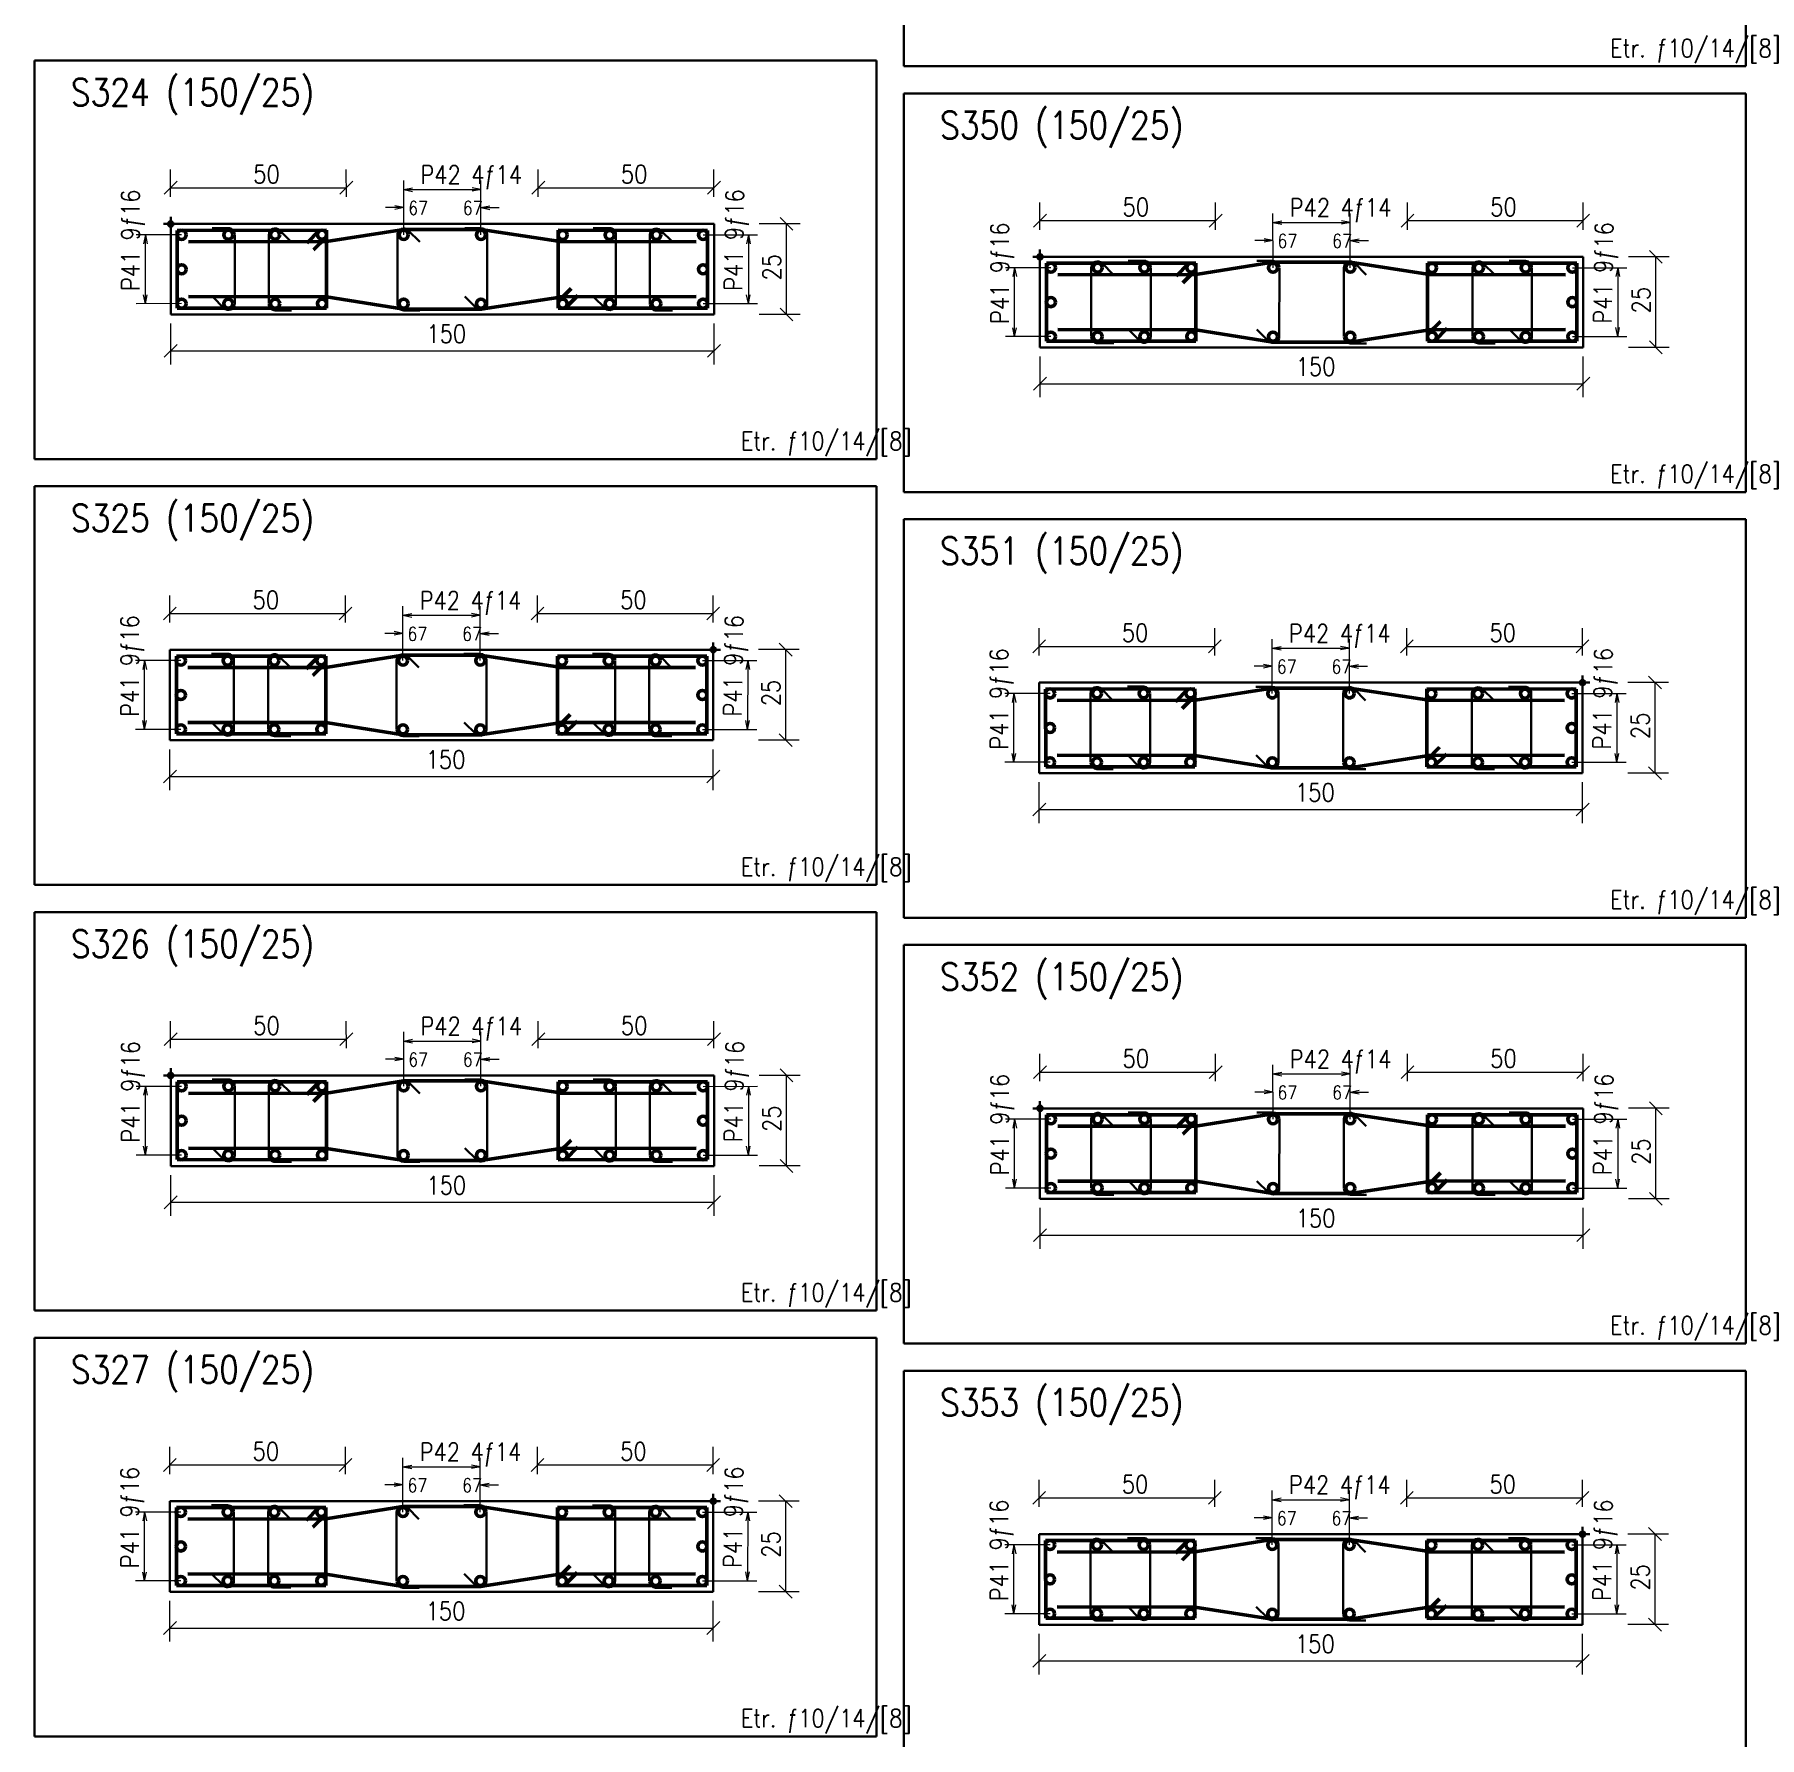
# Model space of a CAD drawing. Header units: millimetres. Extents: x 2394 to 8097, y 408 to 7762.
# Drawn here: x 4101 to 6006, y 2927 to 4807 of the extents above; entities that cross this region are included whole.
import ezdxf

# ---------------------------------------------------------------- set-up
doc = ezdxf.new("R2010")
doc.units = ezdxf.units.MM
for name, color, linetype, lineweight in [('COLUMN_DET3', 2, 'Continuous', 30), ('COLUMN_DET4', 4, 'Continuous', 50), ('DETAIL', 8, 'Continuous', 30), ('DIM_LAY', 8, 'Continuous', 20), ('REBAR2', 1, 'Continuous', 20), ('REBAR3', 2, 'Continuous', 30), ('TIE_BAR', 6, 'Continuous', 30)]:
    doc.layers.add(name, color=color, linetype=linetype, lineweight=lineweight)
doc.styles.add('stastyle', font='')
doc.styles.get('stastyle').set_extended_font_data('RomanSTA')

msp = doc.modelspace()

# ---------------------------------------------------------------- linework, layer by layer
at = {"layer": 'COLUMN_DET3', "color": 2}
for p, q in [((4259.75, 4597.79), (4243.75, 4597.79)), ((4251.75, 4589.79), (4251.75, 4605.79)), ((4251.75, 4597.79), (4251.75, 4497.79)), ((4851.75, 4597.79), (4251.75, 4597.79)), ((4851.75, 4497.79), (4851.75, 4597.79)), ((5219.75, 4561.48), (5203.75, 4561.48)), ((5211.74, 4561.48), (5211.74, 4461.48)), ((5811.74, 4561.48), (5211.74, 4561.48)), ((5211.75, 4553.48), (5211.75, 4569.48)), ((5811.74, 4461.48), (5811.74, 4561.48)), ((4251.75, 4497.79), (4851.75, 4497.79)), ((5211.74, 4461.48), (5811.74, 4461.48)), ((4850.95, 4119.79), (4850.95, 4135.79)), ((4250.95, 4127.79), (4250.95, 4027.79)), ((4850.95, 4127.79), (4250.95, 4127.79)), ((4858.95, 4127.79), (4842.95, 4127.79)), ((4850.95, 4027.79), (4850.95, 4127.79)), ((5810.95, 4083.48), (5810.95, 4099.48)), ((5210.94, 4091.48), (5210.94, 3991.48)), ((5810.95, 4091.48), (5210.94, 4091.48)), ((5818.95, 4091.48), (5802.95, 4091.48)), ((5810.95, 3991.48), (5810.95, 4091.48)), ((4250.95, 4027.79), (4850.95, 4027.79)), ((5210.94, 3991.48), (5810.95, 3991.48)), ((4259.75, 3657.79), (4243.75, 3657.79)), ((4251.75, 3649.79), (4251.75, 3665.79)), ((4251.75, 3657.79), (4251.75, 3557.79)), ((4851.75, 3657.79), (4251.75, 3657.79)), ((4851.75, 3557.79), (4851.75, 3657.79)), ((5219.75, 3621.48), (5203.75, 3621.48)), ((5211.74, 3621.48), (5211.74, 3521.48)), ((5811.74, 3621.48), (5211.74, 3621.48)), ((5211.75, 3613.48), (5211.75, 3629.48)), ((5811.74, 3521.48), (5811.74, 3621.48)), ((4251.75, 3557.79), (4851.75, 3557.79)), ((5211.74, 3521.48), (5811.74, 3521.48)), ((4250.95, 3187.79), (4250.95, 3087.79)), ((4850.95, 3187.79), (4250.95, 3187.79)), ((4858.95, 3187.79), (4842.95, 3187.79)), ((4850.95, 3179.79), (4850.95, 3195.79)), ((4850.95, 3087.79), (4850.95, 3187.79)), ((5210.94, 3151.48), (5210.94, 3051.48)), ((5810.95, 3151.48), (5210.94, 3151.48)), ((5818.95, 3151.48), (5802.95, 3151.48)), ((5810.95, 3143.48), (5810.95, 3159.48)), ((5810.95, 3051.48), (5810.95, 3151.48)), ((4250.95, 3087.79), (4850.95, 3087.79)), ((5210.94, 3051.48), (5810.95, 3051.48))]:
    msp.add_line(p, q, dxfattribs=at)
for centre in [(4251.75, 4597.79), (5211.75, 4561.48), (4850.95, 4127.79), (5810.95, 4091.48), (4251.75, 3657.79), (5211.75, 3621.48), (4850.95, 3187.79), (5810.95, 3151.48)]:
    msp.add_circle(centre, 3, dxfattribs=at)
at = {"layer": 'COLUMN_DET4', "color": 4}
for p, q in [((4423.76, 4578.29), (4509.07, 4591.79)), ((4509.07, 4591.79), (4594.41, 4591.79)), ((4594.41, 4591.79), (4679.76, 4578.79)), ((4258.82, 4590.72), (4423.75, 4590.79)), ((4258.82, 4590.72), (4258.83, 4504.85)), ((4271.55, 4578), (4423.76, 4578.29)), ((4416.25, 4590.79), (4402.1, 4576.65)), ((4423.75, 4583.29), (4409.6, 4569.15)), ((4423.75, 4590.79), (4423.75, 4504.79)), ((4679.75, 4590.79), (4679.75, 4504.79)), ((4844.68, 4590.72), (4679.75, 4590.79)), ((4679.76, 4578.29), (4831.95, 4577.99)), ((4844.68, 4590.72), (4844.68, 4504.86)), ((5218.82, 4554.41), (5383.74, 4554.48)), ((5218.82, 4554.41), (5218.83, 4468.54)), ((5376.25, 4554.48), (5362.1, 4540.34)), ((5383.74, 4554.48), (5383.74, 4468.48)), ((5383.75, 4541.98), (5469.07, 4555.48)), ((5469.07, 4555.48), (5554.41, 4555.48)), ((5554.41, 4555.48), (5639.76, 4542.48)), ((5639.75, 4554.48), (5639.75, 4468.48)), ((5804.67, 4554.41), (5639.75, 4554.48)), ((5804.67, 4554.41), (5804.67, 4468.55)), ((5231.55, 4541.69), (5383.75, 4541.98)), ((5383.74, 4546.98), (5369.6, 4532.84)), ((5639.76, 4541.98), (5791.95, 4541.68)), ((4271.59, 4517.55), (4423.72, 4517.29)), ((4423.72, 4517.29), (4509.07, 4503.79)), ((4594.41, 4503.79), (4679.72, 4516.79)), ((4679.72, 4517.29), (4831.95, 4517.59)), ((4679.75, 4512.29), (4693.89, 4526.43)), ((4687.25, 4504.79), (4701.39, 4518.93)), ((4258.83, 4504.85), (4423.75, 4504.79)), ((4509.07, 4503.79), (4594.41, 4503.79)), ((4844.68, 4504.86), (4679.75, 4504.79)), ((5231.59, 4481.24), (5383.71, 4480.98)), ((5383.71, 4480.98), (5469.07, 4467.48)), ((5554.41, 4467.48), (5639.72, 4480.48)), ((5639.72, 4480.98), (5791.94, 4481.28)), ((5639.75, 4475.98), (5653.89, 4490.13)), ((5647.25, 4468.48), (5661.39, 4482.62)), ((5218.83, 4468.54), (5383.74, 4468.48)), ((5469.07, 4467.48), (5554.41, 4467.48)), ((5804.67, 4468.55), (5639.75, 4468.48)), ((4258.02, 4120.72), (4422.95, 4120.79)), ((4258.02, 4120.72), (4258.03, 4034.85)), ((4415.45, 4120.79), (4401.3, 4106.65)), ((4422.95, 4108.29), (4508.27, 4121.79)), ((4422.95, 4120.79), (4422.95, 4034.79)), ((4508.27, 4121.79), (4593.61, 4121.79)), ((4593.61, 4121.79), (4678.95, 4108.79)), ((4678.94, 4120.79), (4678.94, 4034.79)), ((4843.88, 4120.72), (4678.94, 4120.79)), ((4843.88, 4120.72), (4843.87, 4034.86)), ((4270.75, 4108), (4422.95, 4108.29)), ((4422.95, 4113.29), (4408.8, 4099.15)), ((4678.95, 4108.29), (4831.15, 4107.99)), ((5218.02, 4084.41), (5382.94, 4084.48)), ((5218.02, 4084.41), (5218.03, 3998.54)), ((5375.45, 4084.48), (5361.3, 4070.34)), ((5382.94, 4076.98), (5368.8, 4062.84)), ((5382.94, 4084.48), (5382.94, 3998.48)), ((5382.95, 4071.98), (5468.27, 4085.48)), ((5468.27, 4085.48), (5553.61, 4085.48)), ((5553.61, 4085.48), (5638.95, 4072.48)), ((5638.95, 4084.48), (5638.95, 3998.48)), ((5803.88, 4084.41), (5638.95, 4084.48)), ((5803.88, 4084.41), (5803.87, 3998.55)), ((5230.75, 4071.69), (5382.95, 4071.98)), ((5638.95, 4071.98), (5791.15, 4071.68)), ((4270.79, 4047.55), (4422.92, 4047.29)), ((4422.92, 4047.29), (4508.27, 4033.79)), ((4593.61, 4033.79), (4678.92, 4046.79)), ((4678.91, 4047.29), (4831.15, 4047.59)), ((4678.94, 4042.29), (4693.09, 4056.43)), ((4686.44, 4034.79), (4700.59, 4048.93)), ((4258.03, 4034.85), (4422.95, 4034.79)), ((4508.27, 4033.79), (4593.61, 4033.79)), ((4843.87, 4034.86), (4678.94, 4034.79)), ((5638.95, 4005.98), (5653.09, 4020.12)), ((5230.79, 4011.24), (5382.91, 4010.98)), ((5382.91, 4010.98), (5468.27, 3997.48)), ((5553.61, 3997.48), (5638.92, 4010.48)), ((5638.92, 4010.98), (5791.15, 4011.28)), ((5646.44, 3998.48), (5660.59, 4012.62)), ((5218.03, 3998.54), (5382.94, 3998.48)), ((5468.27, 3997.48), (5553.61, 3997.48)), ((5803.87, 3998.55), (5638.95, 3998.48)), ((4258.82, 3650.72), (4423.75, 3650.79)), ((4258.82, 3650.72), (4258.83, 3564.85)), ((4416.25, 3650.79), (4402.1, 3636.65)), ((4423.75, 3643.29), (4409.6, 3629.15)), ((4423.75, 3650.79), (4423.75, 3564.79)), ((4423.76, 3638.29), (4509.07, 3651.79)), ((4509.07, 3651.79), (4594.41, 3651.79)), ((4594.41, 3651.79), (4679.76, 3638.79)), ((4679.75, 3650.79), (4679.75, 3564.79)), ((4844.68, 3650.72), (4679.75, 3650.79)), ((4844.68, 3650.72), (4844.68, 3564.86)), ((4271.55, 3638), (4423.76, 3638.29)), ((4679.76, 3638.29), (4831.95, 3637.99)), ((5218.82, 3614.41), (5383.74, 3614.48)), ((5218.82, 3614.41), (5218.83, 3528.54)), ((5231.55, 3601.69), (5383.75, 3601.98)), ((5376.25, 3614.48), (5362.1, 3600.34)), ((5383.74, 3606.98), (5369.6, 3592.84)), ((5383.74, 3614.48), (5383.74, 3528.48)), ((5383.75, 3601.98), (5469.07, 3615.48)), ((5469.07, 3615.48), (5554.41, 3615.48)), ((5554.41, 3615.48), (5639.76, 3602.48)), ((5639.75, 3614.48), (5639.75, 3528.48)), ((5804.67, 3614.41), (5639.75, 3614.48)), ((5639.76, 3601.98), (5791.95, 3601.68)), ((5804.67, 3614.41), (5804.67, 3528.55)), ((4679.75, 3572.29), (4693.89, 3586.43)), ((4258.83, 3564.85), (4423.75, 3564.79)), ((4271.59, 3577.55), (4423.72, 3577.29)), ((4423.72, 3577.29), (4509.07, 3563.79)), ((4509.07, 3563.79), (4594.41, 3563.79)), ((4594.41, 3563.79), (4679.72, 3576.79)), ((4679.72, 3577.29), (4831.95, 3577.59)), ((4844.68, 3564.86), (4679.75, 3564.79)), ((4687.25, 3564.79), (4701.39, 3578.93)), ((5639.75, 3535.98), (5653.89, 3550.12)), ((5218.83, 3528.54), (5383.74, 3528.48)), ((5231.59, 3541.24), (5383.71, 3540.98)), ((5383.71, 3540.98), (5469.07, 3527.48)), ((5469.07, 3527.48), (5554.41, 3527.48)), ((5554.41, 3527.48), (5639.72, 3540.48)), ((5639.72, 3540.98), (5791.94, 3541.28)), ((5804.67, 3528.55), (5639.75, 3528.48)), ((5647.25, 3528.48), (5661.39, 3542.62)), ((4422.95, 3168.29), (4508.27, 3181.79)), ((4508.27, 3181.79), (4593.61, 3181.79)), ((4593.61, 3181.79), (4678.95, 3168.79)), ((4258.02, 3180.72), (4422.95, 3180.79)), ((4258.02, 3180.72), (4258.03, 3094.85)), ((4270.75, 3168), (4422.95, 3168.29)), ((4415.45, 3180.79), (4401.3, 3166.65)), ((4422.95, 3173.29), (4408.8, 3159.15)), ((4422.95, 3180.79), (4422.95, 3094.79)), ((4678.94, 3180.79), (4678.94, 3094.79)), ((4843.88, 3180.72), (4678.94, 3180.79)), ((4678.95, 3168.29), (4831.15, 3167.99)), ((4843.88, 3180.72), (4843.87, 3094.86)), ((5218.02, 3144.41), (5382.94, 3144.48)), ((5218.02, 3144.41), (5218.03, 3058.54)), ((5375.45, 3144.48), (5361.3, 3130.34)), ((5382.94, 3144.48), (5382.94, 3058.48)), ((5382.95, 3131.98), (5468.27, 3145.48)), ((5468.27, 3145.48), (5553.61, 3145.48)), ((5553.61, 3145.48), (5638.95, 3132.48)), ((5638.95, 3144.48), (5638.95, 3058.48)), ((5803.88, 3144.41), (5638.95, 3144.48)), ((5803.88, 3144.41), (5803.87, 3058.55)), ((5230.75, 3131.69), (5382.95, 3131.98)), ((5382.94, 3136.98), (5368.8, 3122.84)), ((5638.95, 3131.98), (5791.15, 3131.68)), ((4270.79, 3107.54), (4422.92, 3107.29)), ((4422.92, 3107.29), (4508.27, 3093.79)), ((4593.61, 3093.79), (4678.92, 3106.79)), ((4678.91, 3107.29), (4831.15, 3107.59)), ((4678.94, 3102.29), (4693.09, 3116.43)), ((4686.44, 3094.79), (4700.59, 3108.93)), ((4258.03, 3094.85), (4422.95, 3094.79)), ((4508.27, 3093.79), (4593.61, 3093.79)), ((4843.87, 3094.86), (4678.94, 3094.79)), ((5230.79, 3071.24), (5382.91, 3070.98)), ((5382.91, 3070.98), (5468.27, 3057.48)), ((5553.61, 3057.48), (5638.92, 3070.48)), ((5638.92, 3070.98), (5791.15, 3071.28)), ((5638.95, 3065.98), (5653.09, 3080.12)), ((5646.44, 3058.48), (5660.59, 3072.62)), ((5218.03, 3058.54), (5382.94, 3058.48)), ((5468.27, 3057.48), (5553.61, 3057.48)), ((5803.87, 3058.55), (5638.95, 3058.48))]:
    msp.add_line(p, q, dxfattribs=at)
for centre in [(4263.77, 4585.77), (4315.44, 4585.81), (4367.1, 4585.85), (4418.77, 4585.9), (4509.09, 4585.79), (4594.42, 4585.79), (4684.73, 4585.64), (4736.4, 4585.68), (4788.06, 4585.72), (4839.73, 4585.77), (5223.77, 4549.46), (5275.43, 4549.5), (5327.1, 4549.55), (5378.77, 4549.59), (5469.09, 4549.48), (5554.42, 4549.48), (5644.73, 4549.33), (5696.39, 4549.37), (5748.06, 4549.42), (5799.73, 4549.46), (4263.77, 4547.79), (4839.73, 4547.79), (4315.43, 4509.86), (4367.1, 4509.9), (4418.76, 4509.94), (5223.76, 4511.49), (5799.72, 4511.48), (4263.76, 4509.82), (4509.07, 4509.79), (4594.4, 4509.79), (4684.72, 4509.69), (4736.39, 4509.73), (4788.06, 4509.77), (4839.72, 4509.81), (5223.76, 4473.51), (5275.43, 4473.55), (5327.09, 4473.59), (5378.76, 4473.63), (5469.07, 4473.48), (5554.4, 4473.48), (5644.72, 4473.38), (5696.39, 4473.42), (5748.05, 4473.46), (5799.72, 4473.5), (4262.97, 4115.77), (4314.64, 4115.81), (4366.3, 4115.85), (4417.97, 4115.89), (4508.29, 4115.79), (4593.62, 4115.79), (4683.93, 4115.64), (4735.6, 4115.68), (4787.26, 4115.72), (4838.93, 4115.76), (4262.96, 4077.79), (4838.93, 4077.79), (5222.97, 4079.46), (5274.63, 4079.5), (5326.3, 4079.54), (5377.97, 4079.59), (5468.29, 4079.48), (5553.62, 4079.48), (5643.93, 4079.33), (5695.6, 4079.37), (5747.26, 4079.41), (5798.93, 4079.46), (4262.96, 4039.82), (4314.63, 4039.86), (4366.29, 4039.9), (4417.96, 4039.94), (4508.27, 4039.79), (4593.6, 4039.79), (4683.92, 4039.69), (4735.59, 4039.73), (4787.26, 4039.77), (4838.92, 4039.81), (5222.96, 4041.48), (5798.93, 4041.48), (5222.96, 4003.51), (5274.63, 4003.55), (5326.29, 4003.59), (5377.96, 4003.63), (5468.27, 4003.48), (5553.6, 4003.48), (5643.92, 4003.38), (5695.59, 4003.42), (5747.26, 4003.46), (5798.92, 4003.5), (4263.77, 3645.77), (4315.44, 3645.81), (4367.1, 3645.85), (4418.77, 3645.89), (4509.09, 3645.79), (4594.42, 3645.79), (4684.73, 3645.64), (4736.4, 3645.68), (4788.06, 3645.72), (4839.73, 3645.76), (4263.77, 3607.79), (4839.73, 3607.79), (5223.77, 3609.46), (5275.43, 3609.5), (5327.1, 3609.55), (5378.77, 3609.59), (5469.09, 3609.48), (5554.42, 3609.48), (5644.73, 3609.33), (5696.39, 3609.37), (5748.06, 3609.42), (5799.73, 3609.46), (4263.76, 3569.82), (4315.43, 3569.86), (4367.1, 3569.9), (4418.76, 3569.94), (4509.07, 3569.79), (4594.4, 3569.79), (4684.72, 3569.69), (4736.39, 3569.73), (4788.06, 3569.77), (4839.72, 3569.81), (5223.76, 3571.49), (5799.72, 3571.48), (5223.76, 3533.51), (5275.43, 3533.55), (5327.09, 3533.59), (5378.76, 3533.63), (5469.07, 3533.48), (5554.4, 3533.48), (5644.72, 3533.38), (5696.39, 3533.42), (5748.05, 3533.46), (5799.72, 3533.5), (4262.97, 3175.77), (4314.64, 3175.81), (4366.3, 3175.85), (4417.97, 3175.89), (4508.29, 3175.79), (4593.62, 3175.79), (4683.93, 3175.64), (4735.6, 3175.68), (4787.26, 3175.72), (4838.93, 3175.76), (5222.97, 3139.46), (5274.63, 3139.5), (5326.3, 3139.54), (5377.97, 3139.58), (5468.29, 3139.48), (5553.62, 3139.48), (5643.93, 3139.33), (5695.6, 3139.37), (5747.26, 3139.41), (5798.93, 3139.45), (4262.96, 3137.79), (4838.93, 3137.79), (5222.96, 3101.48), (5798.93, 3101.48), (4262.96, 3099.82), (4314.63, 3099.86), (4366.29, 3099.9), (4417.96, 3099.94), (4508.27, 3099.79), (4593.6, 3099.79), (4683.92, 3099.69), (4735.59, 3099.73), (4787.26, 3099.77), (4838.92, 3099.81), (5222.96, 3063.51), (5274.63, 3063.55), (5326.29, 3063.59), (5377.96, 3063.63), (5468.27, 3063.48), (5553.6, 3063.48), (5643.92, 3063.38), (5695.59, 3063.42), (5747.26, 3063.46), (5798.92, 3063.5)]:
    msp.add_circle(centre, 5, dxfattribs=at)
at = {"layer": 'DETAIL'}
for p, q in [((5061.35, 5211.88), (5061.35, 4771.88)), ((5991.35, 5211.88), (5991.35, 4771.88)), ((4101.35, 4778.19), (5031.35, 4778.19)), ((4101.35, 4778.19), (4101.35, 4338.19)), ((5031.35, 4778.19), (5031.35, 4338.19)), ((5061.35, 4771.88), (5991.35, 4771.88)), ((5061.35, 4741.88), (5991.35, 4741.88)), ((5061.35, 4741.88), (5061.35, 4301.88)), ((5991.35, 4741.88), (5991.35, 4301.88)), ((4101.35, 4338.19), (5031.35, 4338.19)), ((4101.35, 4308.19), (5031.35, 4308.19)), ((4101.35, 4308.19), (4101.35, 3868.19)), ((5031.35, 4308.19), (5031.35, 3868.19)), ((5061.35, 4301.88), (5991.35, 4301.88)), ((5061.35, 4271.88), (5991.35, 4271.88)), ((5061.35, 4271.88), (5061.35, 3831.88)), ((5991.35, 4271.88), (5991.35, 3831.88)), ((4101.35, 3868.19), (5031.35, 3868.19)), ((4101.35, 3838.19), (5031.35, 3838.19)), ((4101.35, 3838.19), (4101.35, 3398.19)), ((5031.35, 3838.19), (5031.35, 3398.19)), ((5061.35, 3831.88), (5991.35, 3831.88)), ((5061.35, 3801.88), (5991.35, 3801.88)), ((5061.35, 3801.88), (5061.35, 3361.88)), ((5991.35, 3801.88), (5991.35, 3361.88)), ((4101.35, 3398.19), (5031.35, 3398.19)), ((4101.35, 3368.19), (5031.35, 3368.19)), ((4101.35, 3368.19), (4101.35, 2928.19)), ((5031.35, 3368.19), (5031.35, 2928.19)), ((5061.35, 3361.88), (5991.35, 3361.88)), ((5061.35, 3331.88), (5991.35, 3331.88)), ((5061.35, 3331.88), (5061.35, 2891.88)), ((5991.35, 3331.88), (5991.35, 2891.88)), ((4101.35, 2928.19), (5031.35, 2928.19))]:
    msp.add_line(p, q, dxfattribs=at)
at = {"layer": 'DIM_LAY', "color": 8}
for p, q in [((4251.72, 4627.79), (4251.71, 4657.79)), ((4445.72, 4627.79), (4445.71, 4657.79)), ((4657.72, 4627.79), (4657.71, 4657.79)), ((4851.72, 4627.79), (4851.71, 4657.79)), ((4244.65, 4630.71), (4258.77, 4644.87)), ((4251.71, 4637.79), (4445.71, 4637.79)), ((4438.65, 4630.71), (4452.77, 4644.87)), ((4650.65, 4630.71), (4664.77, 4644.87)), ((4657.71, 4637.79), (4851.71, 4637.79)), ((4844.65, 4630.71), (4858.77, 4644.87)), ((5211.72, 4591.48), (5211.7, 4621.48)), ((5405.72, 4591.48), (5405.7, 4621.48)), ((5617.72, 4591.48), (5617.71, 4621.48)), ((5811.72, 4591.48), (5811.7, 4621.48)), ((5204.65, 4594.4), (5218.77, 4608.57)), ((5211.71, 4601.48), (5405.71, 4601.48)), ((5398.65, 4594.4), (5412.77, 4608.57)), ((5610.65, 4594.4), (5624.77, 4608.57)), ((5617.71, 4601.48), (5811.71, 4601.48)), ((5804.65, 4594.4), (5818.77, 4608.57)), ((4243.85, 4160.71), (4257.97, 4174.87)), ((4250.92, 4157.79), (4250.9, 4187.79)), ((4437.85, 4160.71), (4451.97, 4174.87)), ((4444.92, 4157.79), (4444.9, 4187.79)), ((4649.85, 4160.71), (4663.97, 4174.87)), ((4656.92, 4157.79), (4656.9, 4187.79)), ((4843.85, 4160.71), (4857.97, 4174.87)), ((4850.92, 4157.79), (4850.91, 4187.79)), ((4250.91, 4167.79), (4444.91, 4167.79)), ((4656.91, 4167.79), (4850.91, 4167.79)), ((5203.85, 4124.4), (5217.97, 4138.56)), ((5210.92, 4121.48), (5210.9, 4151.48)), ((5397.85, 4124.4), (5411.97, 4138.56)), ((5404.92, 4121.48), (5404.9, 4151.48)), ((5609.85, 4124.4), (5623.97, 4138.56)), ((5616.92, 4121.48), (5616.9, 4151.48)), ((5803.85, 4124.4), (5817.97, 4138.56)), ((5810.92, 4121.48), (5810.9, 4151.48)), ((5210.91, 4131.48), (5404.91, 4131.48)), ((5616.91, 4131.48), (5810.91, 4131.48)), ((4251.72, 3687.79), (4251.71, 3717.79)), ((4445.72, 3687.79), (4445.71, 3717.79)), ((4657.72, 3687.79), (4657.71, 3717.79)), ((4851.72, 3687.79), (4851.71, 3717.79)), ((4244.65, 3690.71), (4258.77, 3704.87)), ((4251.71, 3697.79), (4445.71, 3697.79)), ((4438.65, 3690.71), (4452.77, 3704.87)), ((4650.65, 3690.71), (4664.77, 3704.87)), ((4657.71, 3697.79), (4851.71, 3697.79)), ((4844.65, 3690.71), (4858.77, 3704.87)), ((5211.72, 3651.48), (5211.7, 3681.48)), ((5405.72, 3651.48), (5405.7, 3681.48)), ((5617.72, 3651.48), (5617.71, 3681.48)), ((5811.72, 3651.48), (5811.7, 3681.48)), ((5204.65, 3654.4), (5218.77, 3668.56)), ((5211.71, 3661.48), (5405.71, 3661.48)), ((5398.65, 3654.4), (5412.77, 3668.56)), ((5610.65, 3654.4), (5624.77, 3668.56)), ((5617.71, 3661.48), (5811.71, 3661.48)), ((5804.65, 3654.4), (5818.77, 3668.56)), ((4250.92, 3217.79), (4250.9, 3247.79)), ((4444.92, 3217.79), (4444.9, 3247.79)), ((4656.92, 3217.79), (4656.9, 3247.79)), ((4850.92, 3217.79), (4850.91, 3247.79)), ((4243.85, 3220.71), (4257.97, 3234.87)), ((4250.91, 3227.79), (4444.91, 3227.79)), ((4437.85, 3220.71), (4451.97, 3234.87)), ((4649.85, 3220.71), (4663.97, 3234.87)), ((4656.91, 3227.79), (4850.91, 3227.79)), ((4843.85, 3220.71), (4857.97, 3234.87)), ((5210.92, 3181.48), (5210.9, 3211.48)), ((5404.92, 3181.48), (5404.9, 3211.48)), ((5616.92, 3181.48), (5616.9, 3211.48)), ((5810.92, 3181.48), (5810.9, 3211.48)), ((5203.85, 3184.4), (5217.97, 3198.56)), ((5210.91, 3191.48), (5404.91, 3191.48)), ((5397.85, 3184.4), (5411.97, 3198.56)), ((5609.85, 3184.4), (5623.97, 3198.56)), ((5616.91, 3191.48), (5810.91, 3191.48)), ((5803.85, 3184.4), (5817.97, 3198.56))]:
    msp.add_line(p, q, dxfattribs=at)
at = {"layer": 'DIM_LAY'}
for p, q in [((4946.75, 4597.85), (4901.75, 4597.85)), ((4938.82, 4590.79), (4924.69, 4604.94)), ((4931.75, 4497.85), (4931.75, 4597.85)), ((5906.74, 4561.55), (5861.74, 4561.55)), ((5898.82, 4554.48), (5884.69, 4568.63)), ((5891.74, 4461.55), (5891.74, 4561.55)), ((4946.75, 4497.85), (4901.75, 4497.85)), ((4938.82, 4490.79), (4924.69, 4504.94)), ((4251.78, 4442.79), (4251.78, 4487.79)), ((4851.78, 4442.79), (4851.78, 4487.79)), ((4244.71, 4450.72), (4258.87, 4464.85)), ((4251.78, 4457.79), (4851.78, 4457.79)), ((4844.71, 4450.72), (4858.86, 4464.85)), ((5906.74, 4461.55), (5861.74, 4461.55)), ((5898.82, 4454.48), (5884.69, 4468.63)), ((5211.78, 4406.48), (5211.78, 4451.48)), ((5811.78, 4406.48), (5811.78, 4451.48)), ((5204.71, 4414.41), (5218.86, 4428.54)), ((5211.78, 4421.48), (5811.78, 4421.48)), ((5804.71, 4414.41), (5818.86, 4428.54)), ((4938.02, 4120.78), (4923.89, 4134.94)), ((4945.95, 4127.85), (4900.95, 4127.85)), ((4930.95, 4027.85), (4930.95, 4127.85)), ((5898.02, 4084.48), (5883.89, 4098.63)), ((5905.95, 4091.54), (5860.95, 4091.54)), ((5890.95, 3991.54), (5890.95, 4091.54)), ((4945.95, 4027.85), (4900.95, 4027.85)), ((4938.02, 4020.78), (4923.89, 4034.94)), ((4250.98, 3972.79), (4250.98, 4017.79)), ((4850.98, 3972.79), (4850.98, 4017.79)), ((4243.91, 3980.72), (4258.06, 3994.85)), ((4250.98, 3987.79), (4850.98, 3987.79)), ((4843.91, 3980.72), (4858.06, 3994.85)), ((5210.98, 3936.48), (5210.98, 3981.48)), ((5810.98, 3936.48), (5810.98, 3981.48)), ((5905.95, 3991.54), (5860.95, 3991.54)), ((5898.02, 3984.48), (5883.89, 3998.63)), ((5203.91, 3944.41), (5218.06, 3958.54)), ((5210.98, 3951.48), (5810.98, 3951.48)), ((5803.91, 3944.41), (5818.06, 3958.54)), ((4946.75, 3657.85), (4901.75, 3657.85)), ((4938.82, 3650.78), (4924.69, 3664.94)), ((4931.75, 3557.85), (4931.75, 3657.85)), ((5906.74, 3621.54), (5861.74, 3621.54)), ((5898.82, 3614.48), (5884.69, 3628.63)), ((5891.74, 3521.54), (5891.74, 3621.54)), ((4938.82, 3550.78), (4924.69, 3564.94)), ((4251.78, 3502.79), (4251.78, 3547.79)), ((4851.78, 3502.79), (4851.78, 3547.79)), ((4946.75, 3557.85), (4901.75, 3557.85)), ((4244.71, 3510.72), (4258.87, 3524.85)), ((4844.71, 3510.72), (4858.86, 3524.85)), ((5898.82, 3514.48), (5884.69, 3528.63)), ((4251.78, 3517.79), (4851.78, 3517.79)), ((5211.78, 3466.48), (5211.78, 3511.48)), ((5811.78, 3466.48), (5811.78, 3511.48)), ((5906.74, 3521.54), (5861.74, 3521.54)), ((5204.71, 3474.41), (5218.86, 3488.54)), ((5804.71, 3474.41), (5818.86, 3488.54)), ((5211.78, 3481.48), (5811.78, 3481.48)), ((4945.95, 3187.85), (4900.95, 3187.85)), ((4938.02, 3180.78), (4923.89, 3194.94)), ((4930.95, 3087.85), (4930.95, 3187.85)), ((5905.95, 3151.54), (5860.95, 3151.54)), ((5898.02, 3144.47), (5883.89, 3158.63)), ((5890.95, 3051.54), (5890.95, 3151.54)), ((4945.95, 3087.85), (4900.95, 3087.85)), ((4938.02, 3080.78), (4923.89, 3094.94)), ((4250.98, 3032.79), (4250.98, 3077.79)), ((4850.98, 3032.79), (4850.98, 3077.79)), ((4243.91, 3040.72), (4258.06, 3054.85)), ((4843.91, 3040.72), (4858.06, 3054.85)), ((5905.95, 3051.54), (5860.95, 3051.54)), ((5898.02, 3044.47), (5883.89, 3058.63)), ((4250.98, 3047.79), (4850.98, 3047.79)), ((5210.98, 2996.48), (5210.98, 3041.48)), ((5810.98, 2996.48), (5810.98, 3041.48)), ((5203.91, 3004.41), (5218.06, 3018.54)), ((5210.98, 3011.48), (5810.98, 3011.48)), ((5803.91, 3004.41), (5818.06, 3018.54))]:
    msp.add_line(p, q, dxfattribs=at)
at = {"layer": 'REBAR2', "color": 1}
for p, q in [((4509.09, 4585.79), (4509.07, 4645.79)), ((4509.07, 4635.79), (4518.89, 4637.7)), ((4509.07, 4635.79), (4594.4, 4635.79)), ((4509.07, 4635.79), (4518.87, 4633.8)), ((4594.4, 4635.79), (4584.6, 4637.74)), ((4594.4, 4635.79), (4584.6, 4633.84)), ((4594.42, 4585.79), (4594.4, 4645.79)), ((4509.07, 4615.79), (4489.07, 4615.79)), ((4509.07, 4615.79), (4499.26, 4617.74)), ((4509.07, 4615.79), (4499.26, 4613.84)), ((4594.4, 4615.79), (4604.22, 4617.7)), ((4594.4, 4615.79), (4604.2, 4613.8)), ((4594.4, 4615.79), (4614.4, 4615.79)), ((5469.09, 4549.48), (5469.06, 4609.48)), ((5469.07, 4599.48), (5478.88, 4601.39)), ((5469.07, 4599.48), (5554.4, 4599.48)), ((5469.07, 4599.48), (5478.87, 4597.49)), ((5554.4, 4599.48), (5544.6, 4601.43)), ((5554.4, 4599.48), (5544.6, 4597.53)), ((5554.42, 4549.48), (5554.4, 4609.48)), ((4263.77, 4585.77), (4213.77, 4585.75)), ((4223.77, 4585.76), (4221.82, 4575.95)), ((4223.76, 4509.8), (4223.77, 4585.76)), ((4223.77, 4585.76), (4225.72, 4575.95)), ((4839.73, 4585.77), (4899.73, 4585.79)), ((4889.73, 4585.78), (4887.74, 4575.99)), ((4889.73, 4585.78), (4889.72, 4509.83)), ((4889.73, 4585.78), (4891.64, 4575.97)), ((5469.07, 4579.48), (5449.07, 4579.48)), ((5469.07, 4579.48), (5459.26, 4581.43)), ((5469.07, 4579.48), (5459.26, 4577.53)), ((5554.4, 4579.48), (5564.22, 4581.39)), ((5554.4, 4579.48), (5564.2, 4577.49)), ((5554.4, 4579.48), (5574.4, 4579.48)), ((5223.77, 4549.46), (5173.77, 4549.44)), ((5183.77, 4549.45), (5181.82, 4539.64)), ((5183.76, 4473.49), (5183.77, 4549.45)), ((5183.77, 4549.45), (5185.72, 4539.64)), ((5799.73, 4549.46), (5859.73, 4549.48)), ((5849.73, 4549.48), (5847.73, 4539.68)), ((5849.73, 4549.48), (5849.72, 4473.52)), ((5849.73, 4549.48), (5851.64, 4539.66)), ((4223.76, 4509.8), (4221.85, 4519.62)), ((4223.76, 4509.8), (4225.76, 4519.6)), ((4889.72, 4509.83), (4887.77, 4519.64)), ((4889.72, 4509.83), (4891.67, 4519.64)), ((4263.76, 4509.82), (4213.76, 4509.8)), ((4839.72, 4509.81), (4899.72, 4509.83)), ((5183.76, 4473.49), (5181.85, 4483.31)), ((5183.76, 4473.49), (5185.75, 4483.29)), ((5849.72, 4473.52), (5847.77, 4483.33)), ((5849.72, 4473.52), (5851.67, 4483.33)), ((5223.76, 4473.51), (5173.76, 4473.49)), ((5799.72, 4473.5), (5859.72, 4473.52)), ((4508.29, 4115.79), (4508.26, 4175.79)), ((4593.62, 4115.79), (4593.6, 4175.79)), ((4508.27, 4165.79), (4518.08, 4167.7)), ((4508.27, 4165.79), (4593.6, 4165.79)), ((4508.27, 4165.79), (4518.07, 4163.8)), ((4593.6, 4165.79), (4583.79, 4167.74)), ((4593.6, 4165.79), (4583.79, 4163.84)), ((4508.27, 4145.79), (4488.27, 4145.79)), ((4508.27, 4145.79), (4498.46, 4147.74)), ((4508.27, 4145.79), (4498.46, 4143.84)), ((4593.6, 4145.79), (4603.42, 4147.7)), ((4593.6, 4145.79), (4603.4, 4143.8)), ((4593.6, 4145.79), (4613.6, 4145.79)), ((5468.29, 4079.48), (5468.26, 4139.48)), ((5553.62, 4079.48), (5553.6, 4139.48)), ((4262.97, 4115.77), (4212.97, 4115.75)), ((4222.97, 4115.76), (4221.02, 4105.95)), ((4222.96, 4039.8), (4222.97, 4115.76)), ((4222.97, 4115.76), (4224.92, 4105.95)), ((4838.93, 4115.76), (4898.93, 4115.79)), ((4888.93, 4115.78), (4886.94, 4105.98)), ((4888.93, 4115.78), (4888.92, 4039.83)), ((4888.93, 4115.78), (4890.84, 4105.97)), ((5468.27, 4129.48), (5478.08, 4131.39)), ((5468.27, 4129.48), (5553.6, 4129.48)), ((5468.27, 4129.48), (5478.07, 4127.49)), ((5553.6, 4129.48), (5543.79, 4131.43)), ((5553.6, 4129.48), (5543.79, 4127.53)), ((5468.27, 4109.48), (5448.27, 4109.48)), ((5468.27, 4109.48), (5458.46, 4111.43)), ((5468.27, 4109.48), (5458.46, 4107.53)), ((5553.6, 4109.48), (5563.42, 4111.39)), ((5553.6, 4109.48), (5563.4, 4107.49)), ((5553.6, 4109.48), (5573.6, 4109.48)), ((5222.97, 4079.46), (5172.97, 4079.44)), ((5182.97, 4079.45), (5181.02, 4069.64)), ((5182.96, 4003.49), (5182.97, 4079.45)), ((5182.97, 4079.45), (5184.92, 4069.64)), ((5798.93, 4079.46), (5858.93, 4079.48)), ((5848.93, 4079.47), (5846.94, 4069.68)), ((5848.93, 4079.47), (5848.92, 4003.52)), ((5848.93, 4079.47), (5850.84, 4069.66)), ((4262.96, 4039.82), (4212.96, 4039.8)), ((4222.96, 4039.8), (4221.05, 4049.62)), ((4222.96, 4039.8), (4224.96, 4049.6)), ((4838.92, 4039.81), (4898.92, 4039.83)), ((4888.92, 4039.83), (4886.97, 4049.64)), ((4888.92, 4039.83), (4890.87, 4049.64)), ((5222.96, 4003.51), (5172.96, 4003.49)), ((5182.96, 4003.49), (5181.05, 4013.31)), ((5182.96, 4003.49), (5184.95, 4013.29)), ((5798.92, 4003.5), (5858.92, 4003.52)), ((5848.92, 4003.52), (5846.97, 4013.33)), ((5848.92, 4003.52), (5850.87, 4013.33)), ((4509.09, 3645.79), (4509.07, 3705.79)), ((4509.07, 3695.79), (4518.89, 3697.7)), ((4509.07, 3695.79), (4594.4, 3695.79)), ((4509.07, 3695.79), (4518.87, 3693.8)), ((4594.4, 3695.79), (4584.6, 3697.74)), ((4594.4, 3695.79), (4584.6, 3693.84)), ((4594.42, 3645.79), (4594.4, 3705.79)), ((4509.07, 3675.79), (4499.26, 3677.74)), ((4594.4, 3675.79), (4604.22, 3677.7)), ((4509.07, 3675.79), (4489.07, 3675.79)), ((4509.07, 3675.79), (4499.26, 3673.84)), ((4594.4, 3675.79), (4604.2, 3673.8)), ((4594.4, 3675.79), (4614.4, 3675.79)), ((5469.09, 3609.48), (5469.06, 3669.48)), ((5469.07, 3659.48), (5478.88, 3661.39)), ((5469.07, 3659.48), (5554.4, 3659.48)), ((5469.07, 3659.48), (5478.87, 3657.49)), ((5554.4, 3659.48), (5544.6, 3661.43)), ((5554.4, 3659.48), (5544.6, 3657.53)), ((5554.42, 3609.48), (5554.4, 3669.48)), ((4263.77, 3645.77), (4213.77, 3645.75)), ((4223.77, 3645.76), (4221.82, 3635.95)), ((4223.76, 3569.8), (4223.77, 3645.76)), ((4223.77, 3645.76), (4225.72, 3635.95)), ((4839.73, 3645.76), (4899.73, 3645.79)), ((4889.73, 3645.78), (4887.74, 3635.98)), ((4889.73, 3645.78), (4889.72, 3569.83)), ((4889.73, 3645.78), (4891.64, 3635.97)), ((5469.07, 3639.48), (5449.07, 3639.48)), ((5469.07, 3639.48), (5459.26, 3641.43)), ((5469.07, 3639.48), (5459.26, 3637.53)), ((5554.4, 3639.48), (5564.22, 3641.39)), ((5554.4, 3639.48), (5564.2, 3637.49)), ((5554.4, 3639.48), (5574.4, 3639.48)), ((5223.77, 3609.46), (5173.77, 3609.44)), ((5183.77, 3609.45), (5181.82, 3599.64)), ((5183.76, 3533.49), (5183.77, 3609.45)), ((5183.77, 3609.45), (5185.72, 3599.64)), ((5799.73, 3609.46), (5859.73, 3609.48)), ((5849.73, 3609.47), (5847.73, 3599.68)), ((5849.73, 3609.47), (5849.72, 3533.52)), ((5849.73, 3609.47), (5851.64, 3599.66)), ((4263.76, 3569.82), (4213.76, 3569.8)), ((4223.76, 3569.8), (4221.85, 3579.62)), ((4223.76, 3569.8), (4225.76, 3579.6)), ((4839.72, 3569.81), (4899.72, 3569.83)), ((4889.72, 3569.83), (4887.77, 3579.64)), ((4889.72, 3569.83), (4891.67, 3579.64)), ((5183.76, 3533.49), (5181.85, 3543.31)), ((5849.72, 3533.52), (5847.77, 3543.33)), ((5849.72, 3533.52), (5851.67, 3543.33)), ((5223.76, 3533.51), (5173.76, 3533.49)), ((5183.76, 3533.49), (5185.75, 3543.29)), ((5799.72, 3533.5), (5859.72, 3533.52)), ((4508.29, 3175.79), (4508.26, 3235.79)), ((4508.27, 3225.79), (4518.08, 3227.7)), ((4508.27, 3225.79), (4593.6, 3225.79)), ((4508.27, 3225.79), (4518.07, 3223.8)), ((4593.6, 3225.79), (4583.79, 3227.74)), ((4593.6, 3225.79), (4583.79, 3223.84)), ((4593.62, 3175.79), (4593.6, 3235.79)), ((4508.27, 3205.79), (4488.27, 3205.79)), ((4508.27, 3205.79), (4498.46, 3207.74)), ((4508.27, 3205.79), (4498.46, 3203.84)), ((4593.6, 3205.79), (4603.42, 3207.7)), ((4593.6, 3205.79), (4603.4, 3203.8)), ((4593.6, 3205.79), (4613.6, 3205.79)), ((5468.29, 3139.48), (5468.26, 3199.48)), ((5468.27, 3189.48), (5478.08, 3191.39)), ((5468.27, 3189.48), (5553.6, 3189.48)), ((5468.27, 3189.48), (5478.07, 3187.49)), ((5553.6, 3189.48), (5543.79, 3191.43)), ((5553.6, 3189.48), (5543.79, 3187.53)), ((5553.62, 3139.48), (5553.6, 3199.48)), ((4262.97, 3175.77), (4212.97, 3175.75)), ((4222.97, 3175.76), (4221.02, 3165.95)), ((4222.96, 3099.8), (4222.97, 3175.76)), ((4222.97, 3175.76), (4224.92, 3165.95)), ((4838.93, 3175.76), (4898.93, 3175.79)), ((4888.93, 3175.78), (4886.94, 3165.98)), ((4888.93, 3175.78), (4888.92, 3099.83)), ((4888.93, 3175.78), (4890.84, 3165.97)), ((5468.27, 3169.48), (5448.27, 3169.48)), ((5468.27, 3169.48), (5458.46, 3171.43)), ((5468.27, 3169.48), (5458.46, 3167.53)), ((5553.6, 3169.48), (5563.42, 3171.39)), ((5553.6, 3169.48), (5563.4, 3167.49)), ((5553.6, 3169.48), (5573.6, 3169.48)), ((5222.97, 3139.46), (5172.97, 3139.44)), ((5182.97, 3139.45), (5181.02, 3129.64)), ((5182.96, 3063.49), (5182.97, 3139.45)), ((5182.97, 3139.45), (5184.92, 3129.64)), ((5798.93, 3139.45), (5858.93, 3139.48)), ((5848.93, 3139.47), (5846.94, 3129.67)), ((5848.93, 3139.47), (5848.92, 3063.52)), ((5848.93, 3139.47), (5850.84, 3129.66)), ((4222.96, 3099.8), (4221.05, 3109.62)), ((4222.96, 3099.8), (4224.96, 3109.6)), ((4888.92, 3099.83), (4886.97, 3109.63)), ((4888.92, 3099.83), (4890.87, 3109.63)), ((4262.96, 3099.82), (4212.96, 3099.8)), ((4838.92, 3099.81), (4898.92, 3099.83)), ((5182.96, 3063.49), (5181.05, 3073.31)), ((5182.96, 3063.49), (5184.95, 3073.29)), ((5848.92, 3063.52), (5846.97, 3073.33)), ((5848.92, 3063.52), (5850.87, 3073.33)), ((5222.96, 3063.51), (5172.96, 3063.49)), ((5798.92, 3063.5), (5858.92, 3063.52))]:
    msp.add_line(p, q, dxfattribs=at)
at = {"layer": 'TIE_BAR', "color": 6}
for p, q in [((4315.44, 4593.31), (4297.44, 4593.31)), ((4594.42, 4593.29), (4576.42, 4593.3)), ((4736.4, 4593.18), (4718.4, 4593.18)), ((4322.43, 4509.86), (4322.44, 4585.81)), ((4360.1, 4585.86), (4360.1, 4509.9)), ((4372.05, 4590.8), (4384.78, 4578.07)), ((4502.09, 4585.79), (4502.07, 4509.79)), ((4514.04, 4590.74), (4526.77, 4578.01)), ((4601.4, 4509.79), (4601.42, 4585.79)), ((4743.39, 4509.73), (4743.4, 4585.68)), ((4781.06, 4585.73), (4781.06, 4509.77)), ((4793.01, 4590.67), (4805.74, 4577.94)), ((5280.39, 4554.45), (5293.11, 4541.72)), ((5327.1, 4557.05), (5309.1, 4557.05)), ((5469.09, 4556.98), (5451.09, 4556.99)), ((5559.37, 4554.43), (5572.1, 4541.7)), ((5701.35, 4554.32), (5714.07, 4541.59)), ((5748.06, 4556.92), (5730.06, 4556.92)), ((5268.43, 4549.51), (5268.43, 4473.55)), ((5334.09, 4473.59), (5334.1, 4549.55)), ((5476.07, 4473.48), (5476.09, 4549.48)), ((5547.42, 4549.48), (5547.4, 4473.48)), ((5689.39, 4549.38), (5689.39, 4473.42)), ((5755.05, 4473.46), (5755.06, 4549.42)), ((4310.48, 4504.91), (4297.75, 4517.64)), ((4589.45, 4504.84), (4576.73, 4517.57)), ((4731.44, 4504.78), (4718.71, 4517.51)), ((4367.09, 4502.4), (4385.09, 4502.4)), ((4509.07, 4502.29), (4527.07, 4502.29)), ((4788.06, 4502.27), (4806.06, 4502.27)), ((5322.14, 4468.64), (5309.42, 4481.37)), ((5464.12, 4468.53), (5451.39, 4481.26)), ((5743.1, 4468.51), (5730.38, 4481.24)), ((5275.43, 4466.05), (5293.43, 4466.05)), ((5554.4, 4465.98), (5572.4, 4465.98)), ((5696.39, 4465.92), (5714.39, 4465.92)), ((4314.64, 4123.31), (4296.64, 4123.31)), ((4321.63, 4039.86), (4321.63, 4115.81)), ((4359.3, 4115.86), (4359.29, 4039.9)), ((4371.25, 4120.8), (4383.98, 4108.07)), ((4501.29, 4115.79), (4501.27, 4039.79)), ((4513.24, 4120.74), (4525.96, 4108.01)), ((4593.62, 4123.29), (4575.62, 4123.3)), ((4600.6, 4039.79), (4600.62, 4115.79)), ((4735.6, 4123.18), (4717.6, 4123.18)), ((4742.59, 4039.73), (4742.6, 4115.68)), ((4780.26, 4115.73), (4780.26, 4039.77)), ((4792.21, 4120.67), (4804.94, 4107.94)), ((5267.63, 4079.5), (5267.63, 4003.55)), ((5279.59, 4084.45), (5292.31, 4071.72)), ((5326.3, 4087.04), (5308.3, 4087.05)), ((5333.29, 4003.59), (5333.3, 4079.54)), ((5468.29, 4086.98), (5450.29, 4086.99)), ((5475.27, 4003.48), (5475.29, 4079.48)), ((5546.62, 4079.48), (5546.6, 4003.48)), ((5558.57, 4084.43), (5571.3, 4071.7)), ((5688.6, 4079.37), (5688.59, 4003.42)), ((5700.55, 4084.32), (5713.27, 4071.59)), ((5747.26, 4086.91), (5729.26, 4086.92)), ((5754.26, 4003.46), (5754.26, 4079.41)), ((4309.68, 4034.91), (4296.95, 4047.64)), ((4588.65, 4034.84), (4575.93, 4047.57)), ((4730.64, 4034.78), (4717.91, 4047.51)), ((4366.29, 4032.4), (4384.29, 4032.4)), ((4508.27, 4032.29), (4526.27, 4032.29)), ((4787.25, 4032.27), (4805.25, 4032.27)), ((5321.34, 3998.64), (5308.62, 4011.37)), ((5463.32, 3998.53), (5450.59, 4011.26)), ((5742.3, 3998.51), (5729.58, 4011.24)), ((5274.63, 3996.05), (5292.63, 3996.05)), ((5553.6, 3995.98), (5571.6, 3995.98)), ((5695.59, 3995.92), (5713.59, 3995.92)), ((4315.44, 3653.31), (4297.44, 3653.31)), ((4322.43, 3569.86), (4322.44, 3645.81)), ((4360.1, 3645.85), (4360.1, 3569.9)), ((4372.05, 3650.8), (4384.78, 3638.07)), ((4502.09, 3645.79), (4502.07, 3569.79)), ((4514.04, 3650.74), (4526.77, 3638.01)), ((4594.42, 3653.29), (4576.42, 3653.29)), ((4601.4, 3569.79), (4601.42, 3645.79)), ((4736.4, 3653.18), (4718.4, 3653.18)), ((4743.39, 3569.73), (4743.4, 3645.68)), ((4781.06, 3645.72), (4781.06, 3569.77)), ((4793.01, 3650.67), (4805.74, 3637.94)), ((5268.43, 3609.5), (5268.43, 3533.55)), ((5280.39, 3614.45), (5293.11, 3601.72)), ((5327.1, 3617.04), (5309.1, 3617.05)), ((5334.09, 3533.59), (5334.1, 3609.54)), ((5469.09, 3616.98), (5451.09, 3616.99)), ((5476.07, 3533.48), (5476.09, 3609.48)), ((5547.42, 3609.48), (5547.4, 3533.48)), ((5559.37, 3614.43), (5572.1, 3601.7)), ((5689.39, 3609.37), (5689.39, 3533.42)), ((5701.35, 3614.32), (5714.07, 3601.59)), ((5748.06, 3616.91), (5730.06, 3616.92)), ((5755.05, 3533.46), (5755.06, 3609.41)), ((4310.48, 3564.91), (4297.75, 3577.64)), ((4367.09, 3562.4), (4385.09, 3562.4)), ((4589.45, 3564.84), (4576.73, 3577.57)), ((4731.44, 3564.78), (4718.71, 3577.51)), ((4509.07, 3562.29), (4527.07, 3562.29)), ((4788.06, 3562.27), (4806.06, 3562.27)), ((5275.43, 3526.05), (5293.43, 3526.05)), ((5322.14, 3528.64), (5309.42, 3541.37)), ((5464.12, 3528.53), (5451.39, 3541.26)), ((5554.4, 3525.98), (5572.4, 3525.98)), ((5696.39, 3525.92), (5714.39, 3525.92)), ((5743.1, 3528.51), (5730.38, 3541.24)), ((4314.64, 3183.31), (4296.64, 3183.31)), ((4593.62, 3183.29), (4575.62, 3183.3)), ((4735.6, 3183.18), (4717.6, 3183.18)), ((4321.63, 3099.85), (4321.63, 3175.81)), ((4359.3, 3175.86), (4359.29, 3099.9)), ((4371.25, 3180.8), (4383.98, 3168.07)), ((4501.29, 3175.79), (4501.27, 3099.79)), ((4513.24, 3180.74), (4525.96, 3168.01)), ((4600.6, 3099.79), (4600.62, 3175.79)), ((4742.59, 3099.72), (4742.6, 3175.68)), ((4780.26, 3175.73), (4780.26, 3099.77)), ((4792.21, 3180.67), (4804.94, 3167.94)), ((5279.59, 3144.45), (5292.31, 3131.72)), ((5326.3, 3147.04), (5308.3, 3147.04)), ((5468.29, 3146.98), (5450.29, 3146.98)), ((5558.57, 3144.43), (5571.3, 3131.7)), ((5700.55, 3144.32), (5713.27, 3131.59)), ((5747.26, 3146.91), (5729.26, 3146.91)), ((5267.63, 3139.5), (5267.63, 3063.55)), ((5333.29, 3063.59), (5333.3, 3139.54)), ((5475.27, 3063.48), (5475.29, 3139.48)), ((5546.62, 3139.48), (5546.6, 3063.48)), ((5688.6, 3139.37), (5688.59, 3063.42)), ((5754.26, 3063.46), (5754.26, 3139.41)), ((4309.68, 3094.91), (4296.95, 3107.64)), ((4588.65, 3094.84), (4575.93, 3107.57)), ((4730.64, 3094.78), (4717.91, 3107.51)), ((4366.29, 3092.4), (4384.29, 3092.4)), ((4508.27, 3092.29), (4526.27, 3092.28)), ((4787.25, 3092.27), (4805.25, 3092.27)), ((5321.34, 3058.64), (5308.62, 3071.37)), ((5463.32, 3058.53), (5450.59, 3071.26)), ((5742.3, 3058.51), (5729.58, 3071.24)), ((5274.63, 3056.05), (5292.63, 3056.05)), ((5553.6, 3055.98), (5571.6, 3055.98)), ((5695.59, 3055.92), (5713.59, 3055.92))]:
    msp.add_line(p, q, dxfattribs=at)
for centre, start, end in [((4315.44, 4586.31), 359.99023, 89.99097), ((4367.1, 4585.85), 44.98624, 179.99025), ((4509.09, 4585.79), 44.98624, 179.99025), ((4594.42, 4586.29), 359.99023, 89.98186), ((4736.4, 4586.18), 359.99023, 89.99097), ((4788.06, 4585.72), 44.98624, 179.99025), ((5275.43, 4549.5), 44.98624, 179.99025), ((5327.1, 4550.05), 359.99023, 89.99097), ((5469.09, 4549.98), 359.99023, 89.98186), ((5554.42, 4549.48), 44.98624, 179.99025), ((5696.39, 4549.37), 44.98624, 179.99025), ((5748.06, 4549.92), 359.99023, 89.99097), ((4315.43, 4509.86), 224.98624, 359.99023), ((4367.1, 4509.4), 179.99025, 269.99097), ((4509.07, 4509.29), 179.99025, 269.98187), ((4594.4, 4509.79), 224.98624, 359.99023), ((4736.39, 4509.73), 224.98624, 359.99023), ((4788.06, 4509.27), 179.99025, 269.99097), ((5275.43, 4473.05), 179.99025, 269.99097), ((5327.09, 4473.59), 224.98624, 359.99023), ((5469.07, 4473.48), 224.98624, 359.99023), ((5554.4, 4472.98), 179.99025, 269.98187), ((5696.39, 4472.92), 179.99025, 269.99097), ((5748.05, 4473.46), 224.98624, 359.99023), ((4314.64, 4116.31), 359.99023, 89.99097), ((4366.3, 4115.85), 44.98624, 179.99025), ((4508.29, 4115.79), 44.98624, 179.99025), ((4593.62, 4116.29), 359.99023, 89.98186), ((4735.6, 4116.18), 359.99023, 89.99097), ((4787.26, 4115.72), 44.98624, 179.99025), ((5274.63, 4079.5), 44.98624, 179.99025), ((5326.3, 4080.04), 359.99023, 89.99097), ((5468.29, 4079.98), 359.99023, 89.98186), ((5553.62, 4079.48), 44.98624, 179.99025), ((5695.6, 4079.37), 44.98624, 179.99025), ((5747.26, 4079.91), 359.99023, 89.99097), ((4314.63, 4039.86), 224.98624, 359.99023), ((4366.29, 4039.4), 179.99025, 269.99097), ((4508.27, 4039.29), 179.99025, 269.98187), ((4593.6, 4039.79), 224.98624, 359.99023), ((4735.59, 4039.73), 224.98624, 359.99023), ((4787.26, 4039.27), 179.99025, 269.99097), ((5274.63, 4003.05), 179.99025, 269.99097), ((5326.29, 4003.59), 224.98624, 359.99023), ((5468.27, 4003.48), 224.98624, 359.99023), ((5553.6, 4002.98), 179.99025, 269.98187), ((5695.59, 4002.92), 179.99025, 269.99097), ((5747.26, 4003.46), 224.98624, 359.99023), ((4315.44, 3646.31), 359.99023, 89.99097), ((4367.1, 3645.85), 44.98624, 179.99025), ((4509.09, 3645.79), 44.98624, 179.99025), ((4594.42, 3646.29), 359.99023, 89.98186), ((4736.4, 3646.18), 359.99023, 89.99097), ((4788.06, 3645.72), 44.98624, 179.99025), ((5275.43, 3609.5), 44.98624, 179.99025), ((5327.1, 3610.04), 359.99023, 89.99097), ((5469.09, 3609.98), 359.99023, 89.98186), ((5554.42, 3609.48), 44.98624, 179.99025), ((5696.39, 3609.37), 44.98624, 179.99025), ((5748.06, 3609.91), 359.99023, 89.99097), ((4315.43, 3569.86), 224.98624, 359.99023), ((4367.1, 3569.4), 179.99025, 269.99097), ((4509.07, 3569.29), 179.99025, 269.98187), ((4594.4, 3569.79), 224.98624, 359.99023), ((4736.39, 3569.73), 224.98624, 359.99023), ((4788.06, 3569.27), 179.99025, 269.99097), ((5275.43, 3533.05), 179.99025, 269.99097), ((5327.09, 3533.59), 224.98624, 359.99023), ((5469.07, 3533.48), 224.98624, 359.99023), ((5554.4, 3532.98), 179.99025, 269.98187), ((5696.39, 3532.92), 179.99025, 269.99097), ((5748.05, 3533.46), 224.98624, 359.99023), ((4314.64, 3176.31), 359.99023, 89.99097), ((4366.3, 3175.85), 44.98624, 179.99025), ((4508.29, 3175.79), 44.98624, 179.99025), ((4593.62, 3176.29), 359.99023, 89.98186), ((4735.6, 3176.18), 359.99023, 89.99097), ((4787.26, 3175.72), 44.98624, 179.99025), ((5274.63, 3139.5), 44.98624, 179.99025), ((5326.3, 3140.04), 359.99023, 89.99097), ((5468.29, 3139.98), 359.99023, 89.98186), ((5553.62, 3139.48), 44.98624, 179.99025), ((5695.6, 3139.37), 44.98624, 179.99025), ((5747.26, 3139.91), 359.99023, 89.99097), ((4314.63, 3099.86), 224.98624, 359.99023), ((4366.29, 3099.4), 179.99025, 269.99097), ((4508.27, 3099.29), 179.99025, 269.98187), ((4593.6, 3099.79), 224.98624, 359.99023), ((4735.59, 3099.73), 224.98624, 359.99023), ((4787.26, 3099.27), 179.99025, 269.99097), ((5274.63, 3063.05), 179.99025, 269.99097), ((5326.29, 3063.59), 224.98624, 359.99023), ((5468.27, 3063.48), 224.98624, 359.99023), ((5553.6, 3062.98), 179.99025, 269.98187), ((5695.59, 3062.92), 179.99025, 269.99097), ((5747.26, 3063.46), 224.98624, 359.99023)]:
    msp.add_arc(centre, 7, start, end, dxfattribs=at)

# ---------------------------------------------------------------- texts
at = {"layer": 'COLUMN_DET3', "color": 2, "style": 'stastyle', "width": 0.85}
for s, p in [('S324 (150/25)', (4141.35, 4728.19)), ('S350 (150/25)', (5101.34, 4691.88)), ('S325 (150/25)', (4141.35, 4258.19)), ('S351 (150/25)', (5101.34, 4221.88)), ('S326 (150/25)', (4141.35, 3788.19)), ('S352 (150/25)', (5101.34, 3751.88)), ('S327 (150/25)', (4141.35, 3318.19)), ('S353 (150/25)', (5101.34, 3281.88))]:
    msp.add_text(s, height=30, dxfattribs=at).set_placement(p)
at = {"layer": 'DIM_LAY', "color": 8, "style": 'stastyle', "width": 0.85}
for p in [(4343, 4642.79), (4749.01, 4642.79), (5303, 4606.48), (5709, 4606.48), (4342.2, 4172.79), (4748.2, 4172.79), (5302.2, 4136.48), (5708.2, 4136.48), (4343, 3702.79), (4749.01, 3702.79), (5303, 3666.48), (5709, 3666.48), (4342.2, 3232.79), (4748.2, 3232.79), (5302.2, 3196.48), (5708.2, 3196.48)]:
    msp.add_text('50', height=20, dxfattribs=at).set_placement(p)
at = {"layer": 'DIM_LAY', "style": 'stastyle', "width": 0.85}
for p in [(4925.55, 4535.45), (5885.55, 4499.14), (4924.75, 4065.45), (5884.75, 4029.14), (4925.55, 3595.45), (5885.55, 3559.14), (4924.75, 3125.45), (5884.75, 3089.14)]:
    msp.add_text('25', height=20, rotation=90, dxfattribs=at).set_placement(p)
for p in [(4534.3, 4466.52), (5494.3, 4430.22), (4533.5, 3996.52), (5493.5, 3960.21), (4534.3, 3526.52), (5494.3, 3490.21), (4533.5, 3056.52), (5493.5, 3020.21)]:
    msp.add_text('150', height=20, dxfattribs=at).set_placement(p)
at = {"layer": 'REBAR2', "color": 1, "style": 'stastyle', "width": 0.85}
for p in [(4514.07, 4607.79), (4574.4, 4607.79), (5474.07, 4571.48), (5534.4, 4571.48), (4513.27, 4137.79), (4573.6, 4137.79), (5473.27, 4101.48), (5533.6, 4101.48), (4514.07, 3667.79), (4574.4, 3667.79), (5474.07, 3631.48), (5534.4, 3631.48), (4513.27, 3197.79), (4573.6, 3197.79), (5473.27, 3161.48), (5533.6, 3161.48)]:
    msp.add_text('67', height=15, dxfattribs=at).set_placement(p)
at = {"layer": 'REBAR3', "color": 2, "style": 'stastyle', "width": 0.85}
for s, p in [('Etr. ƒ10/14/[8]', (5841.35, 4781.88)), ('P42 4ƒ14', (4527.57, 4642.18)), ('P42 4ƒ14', (5487.57, 4605.87)), ('Etr. ƒ10/14/[8]', (4881.35, 4348.19)), ('Etr. ƒ10/14/[8]', (5841.35, 4311.88)), ('P42 4ƒ14', (4526.77, 4172.18)), ('P42 4ƒ14', (5486.77, 4135.87)), ('Etr. ƒ10/14/[8]', (4881.35, 3878.19)), ('Etr. ƒ10/14/[8]', (5841.35, 3841.88)), ('P42 4ƒ14', (4527.57, 3702.18)), ('P42 4ƒ14', (5487.57, 3665.87)), ('Etr. ƒ10/14/[8]', (4881.35, 3408.19)), ('Etr. ƒ10/14/[8]', (5841.35, 3371.88)), ('P42 4ƒ14', (4526.77, 3232.18)), ('P42 4ƒ14', (5486.77, 3195.87)), ('Etr. ƒ10/14/[8]', (4881.35, 2938.19))]:
    msp.add_text(s, height=20, dxfattribs=at).set_placement(p)
for rotation, p in [(89.99468, (4217.38, 4523.61)), (89, (4882.92, 4523.75)), (89.99468, (5177.37, 4487.3)), (89, (5842.91, 4487.44)), (89.99468, (4216.57, 4053.61)), (89, (4882.12, 4053.75)), (89.99468, (5176.57, 4017.3)), (89, (5842.12, 4017.44)), (89.99468, (4217.38, 3583.61)), (89, (4882.92, 3583.75)), (89.99468, (5177.37, 3547.3)), (89, (5842.91, 3547.44)), (89.99468, (4216.57, 3113.61)), (89, (4882.12, 3113.75)), (89.99468, (5176.57, 3077.3)), (89, (5842.12, 3077.44))]:
    msp.add_text('P41 9ƒ16', height=20, rotation=rotation, dxfattribs=at).set_placement(p)

doc.saveas('drawing.dxf')
